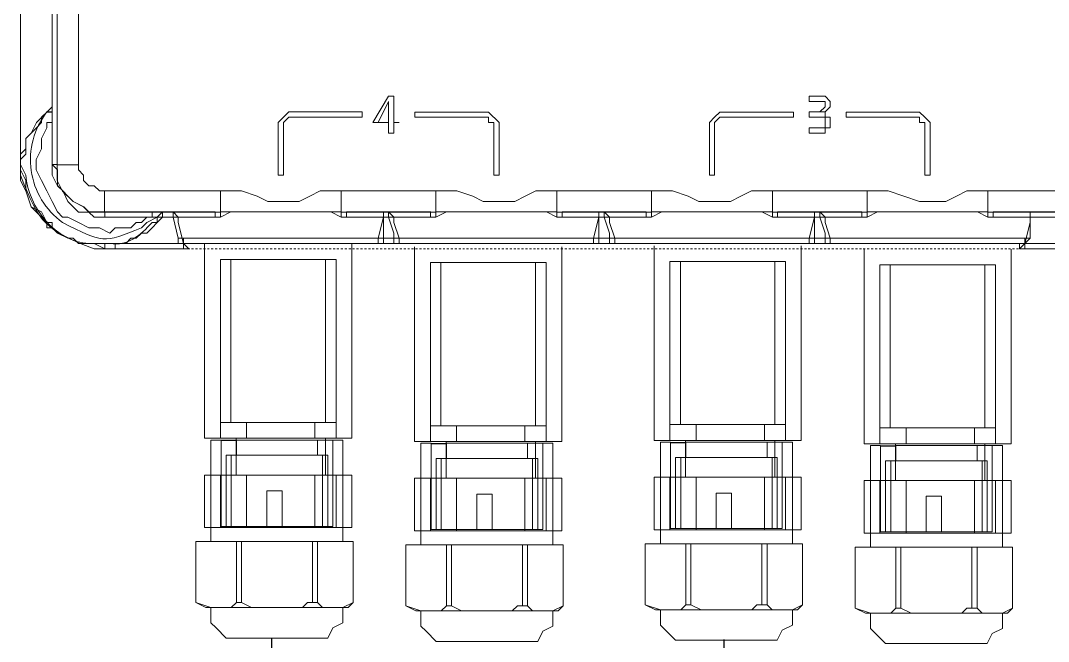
# Model space of a CAD drawing. Header units: millimetres. Extents: x 3165 to 8716, y -1118 to 2802.
# Drawn here: x 3830.5 to 3882.8, y 1589.2 to 1620.8 of the extents above; entities that cross this region are included whole.
import ezdxf

# ---------------------------------------------------------------- set-up
doc = ezdxf.new("R2010")
doc.units = ezdxf.units.MM
doc.linetypes.add('PDF_IMPORT', pattern=[1, 0.8, -0.2])
doc.layers.add('PDF_Geometry', color=7, linetype='Continuous', true_color=0x1f1916)

msp = doc.modelspace()

# ---------------------------------------------------------------- linework, layer by layer
for p, q in [((3840.707, 1599.442), (3841.492, 1599.442)), ((3851.399, 1599.275), (3852.183, 1599.275)), ((3863.593, 1599.329), (3864.377, 1599.329)), ((3874.285, 1599.163), (3875.069, 1599.163)), ((3843.294, 1577.176), (3843.294, 1589.339)), ((3866.336, 1533.994), (3866.336, 1589.305))]:
    msp.add_line(p, q)
at = {"layer": 'PDF_Geometry', "color": 0, "linetype": 'PDF_IMPORT', "lineweight": 15, "ltscale": 0.287125}
msp.add_lwpolyline([(3830.503, 1613.468), (3830.503, 1695.666)], dxfattribs=at)
at = {"layer": 'PDF_Geometry', "color": 0, "lineweight": 15}
for points in [[(3833.445, 1681.206), (3833.445, 1648.273), (3833.445, 1645.864), (3833.445, 1613.468), (3833.445, 1613.2), (3833.713, 1612.933), (3833.713, 1612.665), (3833.981, 1612.396), (3834.248, 1612.396), (3834.516, 1612.128), (3834.785, 1612.128), (3840.674, 1612.128)], [(3832.374, 1645.863), (3832.374, 1645.328), (3832.374, 1613.467), (3833.444, 1613.467)], [(3832.109, 1622.04), (3832.109, 1616.15), (3832.109, 1615.881), (3832.109, 1614.81), (3832.109, 1614.543), (3832.109, 1614.275), (3832.109, 1613.472)], [(3831.573, 1621.501), (3831.038, 1621.768), (3830.502, 1621.501), (3830.502, 1614.003)], [(3830.503, 1614.004), (3830.503, 1621.502), (3830.503, 1621.769), (3830.771, 1621.769)], [(3832.109, 1616.415), (3832.109, 1621.771)], [(3832.109, 1616.414), (3832.109, 1616.147), (3832.109, 1616.414)], [(3832.108, 1615.612), (3832.108, 1615.88)], [(3832.108, 1614.541), (3832.108, 1615.611), (3831.841, 1615.611), (3831.841, 1615.344), (3831.573, 1614.807), (3831.573, 1614.272), (3831.305, 1613.737), (3831.305, 1613.201), (3831.573, 1612.666), (3831.841, 1612.13), (3832.108, 1611.595), (3832.376, 1611.06), (3832.645, 1610.791), (3832.911, 1610.791), (3833.446, 1610.523), (3833.983, 1610.256), (3834.518, 1610.256), (3835.053, 1609.988), (3835.321, 1610.256), (3836.124, 1610.256), (3836.392, 1610.523), (3836.659, 1610.523), (3836.927, 1610.791)], [(3832.108, 1614.809), (3832.108, 1614.542)], [(3832.111, 1613.467), (3832.111, 1614.538), (3832.111, 1614.27)], [(3830.503, 1614.006), (3830.503, 1613.47), (3830.503, 1613.202), (3830.771, 1612.667), (3830.771, 1612.131), (3831.039, 1611.328), (3831.574, 1611.061), (3831.843, 1610.525), (3832.109, 1610.525), (3832.109, 1610.258), (3832.378, 1609.99), (3832.913, 1609.721), (3833.181, 1609.721), (3833.448, 1609.454), (3834.787, 1609.454), (3834.787, 1609.186)], [(3834.787, 1609.456), (3834.787, 1609.188), (3834.251, 1609.456), (3833.448, 1609.456), (3833.181, 1609.723), (3832.913, 1609.723), (3832.378, 1609.991), (3832.109, 1610.259), (3831.843, 1610.259), (3831.843, 1610.526), (3831.039, 1611.329), (3830.771, 1612.132), (3830.503, 1612.669), (3830.503, 1613.472)], [(3830.503, 1612.934), (3830.503, 1613.469), (3830.771, 1612.934)], [(3832.378, 1613.47), (3832.109, 1613.47), (3832.378, 1613.202), (3832.378, 1612.399), (3833.181, 1611.596), (3833.716, 1611.328), (3833.984, 1611.061), (3834.787, 1611.061)], [(3834.789, 1610.79), (3834.252, 1610.79), (3833.985, 1611.058), (3833.449, 1611.058), (3832.914, 1611.593), (3832.647, 1612.128), (3832.379, 1612.396), (3832.111, 1612.933), (3832.111, 1613.468)], [(3834.783, 1611.057), (3833.98, 1611.057), (3833.712, 1611.324), (3833.177, 1611.592), (3832.642, 1612.127), (3832.374, 1612.663), (3832.374, 1613.467)], [(3840.673, 1611.057), (3840.404, 1611.057), (3834.783, 1611.057), (3834.783, 1612.127)], [(3840.675, 1611.061), (3840.675, 1612.131), (3841.747, 1612.131), (3842.55, 1611.864), (3843.085, 1611.596), (3844.691, 1611.596), (3845.226, 1611.864), (3845.761, 1612.131), (3846.833, 1612.131), (3846.833, 1611.061)], [(3846.831, 1612.128), (3851.65, 1612.128)], [(3851.919, 1611.061), (3851.652, 1611.061), (3851.652, 1612.131), (3852.722, 1612.131), (3853.525, 1611.864), (3854.061, 1611.596), (3855.668, 1611.596), (3856.203, 1611.864), (3856.738, 1612.131), (3857.809, 1612.131), (3857.809, 1611.061), (3857.541, 1611.061)], [(3857.808, 1612.128), (3862.626, 1612.128)], [(3862.894, 1611.061), (3862.626, 1611.061), (3862.626, 1612.131), (3863.697, 1612.131), (3864.5, 1611.864), (3865.035, 1611.596), (3866.642, 1611.596), (3867.178, 1611.864), (3867.713, 1612.131), (3868.783, 1612.131), (3868.783, 1611.061), (3868.516, 1611.061)], [(3868.783, 1612.128), (3873.602, 1612.128)], [(3873.87, 1611.061), (3873.602, 1611.061), (3873.602, 1612.131), (3874.674, 1612.131), (3875.477, 1611.864), (3876.28, 1611.596), (3877.618, 1611.596), (3878.153, 1611.864), (3878.69, 1612.131), (3879.76, 1612.131), (3879.76, 1611.061), (3879.491, 1611.061)], [(3879.76, 1612.128), (3891.539, 1612.128)], [(3834.787, 1611.064), (3837.197, 1611.064), (3837.732, 1611.064)], [(3835.055, 1610.791), (3834.789, 1610.791), (3834.789, 1611.06)], [(3837.198, 1611.06), (3837.198, 1610.791), (3836.93, 1610.791), (3836.662, 1610.791)], [(3837.731, 1611.062), (3837.462, 1610.794)], [(3837.462, 1610.791), (3837.731, 1610.791), (3837.731, 1611.06), (3838.266, 1611.06), (3838.534, 1610.791)], [(3840.407, 1611.06), (3838.266, 1611.06)], [(3840.407, 1611.06), (3838.266, 1611.06)], [(3840.407, 1611.06), (3838.266, 1611.06)], [(3840.407, 1611.06), (3838.266, 1611.06)], [(3840.407, 1611.06), (3838.266, 1611.06)], [(3840.407, 1611.06), (3838.266, 1611.06)], [(3840.407, 1611.06), (3838.266, 1611.06)], [(3840.407, 1611.06), (3838.266, 1611.06)], [(3840.407, 1611.06), (3838.266, 1611.06)], [(3840.407, 1611.06), (3838.266, 1611.06)], [(3840.408, 1611.064), (3838.267, 1611.064)], [(3840.408, 1611.064), (3838.267, 1611.064)], [(3840.408, 1611.064), (3838.267, 1611.064)], [(3838.535, 1610.791), (3838.267, 1610.791), (3838.267, 1611.06)], [(3840.407, 1610.793), (3840.407, 1611.061)], [(3841.21, 1611.061), (3840.675, 1610.793), (3840.675, 1611.061), (3840.943, 1611.061)], [(3846.564, 1611.061), (3846.833, 1611.061), (3846.833, 1610.793), (3846.298, 1611.061)], [(3846.831, 1611.057), (3847.099, 1611.057), (3851.382, 1611.057), (3851.65, 1611.057)], [(3847.099, 1611.061), (3847.099, 1610.793)], [(3848.974, 1611.06), (3847.101, 1611.06)], [(3848.974, 1611.06), (3847.101, 1611.06)], [(3848.974, 1611.06), (3847.101, 1611.06)], [(3848.974, 1611.06), (3847.101, 1611.06)], [(3848.974, 1611.06), (3847.101, 1611.06)], [(3848.974, 1611.06), (3847.101, 1611.06)], [(3848.974, 1611.06), (3847.101, 1611.06)], [(3848.974, 1611.06), (3847.101, 1611.06)], [(3848.974, 1611.06), (3847.101, 1611.06)], [(3848.974, 1611.06), (3847.101, 1611.06)], [(3848.974, 1611.06), (3847.101, 1611.06)], [(3848.974, 1611.06), (3847.101, 1611.06)], [(3848.974, 1611.06), (3847.101, 1611.06)], [(3848.974, 1611.06), (3847.101, 1611.06)], [(3848.974, 1611.06), (3847.101, 1611.06)], [(3848.974, 1611.06), (3847.101, 1611.06)], [(3848.974, 1611.06), (3847.101, 1611.06)], [(3848.974, 1611.06), (3848.974, 1610.791), (3848.707, 1610.791)], [(3848.974, 1611.06), (3849.242, 1611.06)], [(3849.51, 1610.791), (3849.242, 1610.791), (3848.974, 1610.791), (3848.974, 1609.72), (3849.51, 1609.72), (3849.51, 1609.988), (3849.242, 1610.791), (3849.51, 1610.791), (3849.242, 1611.06)], [(3848.975, 1611.06), (3848.975, 1610.791), (3849.243, 1610.791), (3849.243, 1611.06)], [(3851.384, 1611.06), (3849.242, 1611.06)], [(3851.384, 1611.06), (3849.242, 1611.06)], [(3851.384, 1611.06), (3849.242, 1611.06)], [(3851.384, 1611.06), (3849.242, 1611.06)], [(3851.384, 1611.06), (3849.242, 1611.06)], [(3851.384, 1611.06), (3849.242, 1611.06)], [(3851.384, 1611.06), (3849.242, 1611.06)], [(3851.384, 1611.06), (3849.242, 1611.06)], [(3851.384, 1611.06), (3849.242, 1611.06)], [(3851.384, 1611.06), (3849.242, 1611.06)], [(3851.384, 1611.06), (3849.242, 1611.06)], [(3851.385, 1611.058), (3849.243, 1611.058)], [(3851.385, 1611.058), (3849.243, 1611.058)], [(3851.382, 1610.793), (3851.382, 1611.061)], [(3852.187, 1611.061), (3851.652, 1610.793), (3851.652, 1611.061)], [(3857.809, 1611.061), (3857.809, 1610.793), (3857.273, 1611.061)], [(3857.805, 1611.057), (3858.072, 1611.057), (3862.356, 1611.057), (3862.623, 1611.057)], [(3858.075, 1611.061), (3858.075, 1610.793)], [(3859.951, 1611.06), (3858.076, 1611.06)], [(3859.951, 1611.06), (3858.076, 1611.06)], [(3859.951, 1611.06), (3858.076, 1611.06)], [(3859.951, 1611.06), (3858.076, 1611.06)], [(3859.951, 1611.06), (3858.076, 1611.06)], [(3859.951, 1611.06), (3858.076, 1611.06)], [(3859.951, 1611.06), (3858.076, 1611.06)], [(3859.951, 1611.06), (3858.076, 1611.06)], [(3859.951, 1611.06), (3858.076, 1611.06)], [(3859.951, 1611.06), (3858.076, 1611.06)], [(3859.951, 1611.06), (3858.076, 1611.06)], [(3859.951, 1611.06), (3858.076, 1611.06)], [(3859.951, 1611.06), (3858.076, 1611.06)], [(3859.951, 1611.06), (3858.076, 1611.06)], [(3859.951, 1611.06), (3858.076, 1611.06)], [(3859.951, 1611.06), (3858.076, 1611.06)], [(3859.951, 1611.06), (3858.076, 1611.06)], [(3859.951, 1611.06), (3858.076, 1611.06)], [(3859.951, 1611.06), (3858.076, 1611.06)], [(3859.951, 1611.06), (3858.076, 1611.06)], [(3859.951, 1611.06), (3858.076, 1611.06)], [(3859.951, 1611.06), (3860.219, 1611.06)], [(3859.951, 1611.06), (3859.951, 1610.791), (3860.219, 1610.791), (3860.486, 1610.791), (3860.219, 1611.06)], [(3859.952, 1611.06), (3859.952, 1610.791)], [(3862.36, 1611.06), (3860.219, 1611.06)], [(3862.36, 1611.06), (3860.219, 1611.06)], [(3862.36, 1611.06), (3860.219, 1611.06)], [(3862.36, 1611.06), (3860.219, 1611.06)], [(3862.36, 1611.06), (3860.219, 1611.06)], [(3862.36, 1611.06), (3860.219, 1611.06)], [(3862.36, 1611.06), (3860.219, 1611.06)], [(3862.36, 1611.06), (3860.219, 1611.06)], [(3862.36, 1611.06), (3860.219, 1611.06)], [(3862.36, 1611.06), (3860.219, 1611.06)], [(3862.36, 1611.06), (3860.219, 1611.06)], [(3862.36, 1611.06), (3860.219, 1611.06)], [(3862.36, 1611.06), (3860.219, 1611.06)], [(3862.36, 1611.06), (3860.219, 1611.06)], [(3862.36, 1611.06), (3860.219, 1611.06)], [(3862.36, 1611.06), (3860.219, 1611.06)], [(3862.36, 1611.06), (3860.219, 1611.06)], [(3860.487, 1610.791), (3860.22, 1610.791), (3860.22, 1611.06)], [(3862.359, 1610.793), (3862.359, 1611.061)], [(3863.162, 1611.061), (3862.626, 1610.793), (3862.626, 1611.061)], [(3868.783, 1611.061), (3868.783, 1610.793), (3868.248, 1611.061)], [(3868.78, 1611.057), (3869.049, 1611.057), (3873.333, 1611.057), (3873.6, 1611.057)], [(3869.051, 1611.061), (3869.051, 1610.793)], [(3870.926, 1611.06), (3869.051, 1611.06)], [(3870.926, 1611.06), (3869.051, 1611.06)], [(3870.926, 1611.06), (3869.051, 1611.06)], [(3870.926, 1611.06), (3869.051, 1611.06)], [(3870.926, 1611.06), (3869.051, 1611.06)], [(3870.926, 1611.06), (3869.051, 1611.06)], [(3870.926, 1611.06), (3869.051, 1611.06)], [(3870.926, 1611.06), (3869.051, 1611.06)], [(3870.926, 1611.06), (3869.051, 1611.06)], [(3870.926, 1611.06), (3869.051, 1611.06)], [(3870.926, 1611.06), (3869.051, 1611.06)], [(3870.926, 1611.06), (3869.051, 1611.06)], [(3870.926, 1611.06), (3869.051, 1611.06)], [(3870.926, 1611.06), (3869.051, 1611.06)], [(3870.926, 1611.06), (3869.051, 1611.06)], [(3870.926, 1611.06), (3869.051, 1611.06)], [(3870.926, 1611.06), (3869.051, 1611.06)], [(3870.926, 1611.06), (3869.051, 1611.06)], [(3870.926, 1611.06), (3869.051, 1611.06)], [(3870.926, 1611.06), (3869.051, 1611.06)], [(3870.926, 1611.06), (3869.051, 1611.06)], [(3870.926, 1611.06), (3871.193, 1611.06)], [(3870.927, 1609.72), (3870.927, 1610.791), (3870.927, 1611.06), (3870.927, 1610.791), (3871.194, 1610.791), (3871.194, 1611.06)], [(3873.335, 1611.06), (3871.193, 1611.06)], [(3873.335, 1611.06), (3871.193, 1611.06)], [(3873.335, 1611.06), (3871.193, 1611.06)], [(3873.335, 1611.06), (3871.193, 1611.06)], [(3873.335, 1611.06), (3871.193, 1611.06)], [(3873.335, 1611.06), (3871.193, 1611.06)], [(3873.335, 1611.06), (3871.193, 1611.06)], [(3873.335, 1611.06), (3871.193, 1611.06)], [(3873.335, 1611.06), (3871.193, 1611.06)], [(3873.335, 1611.06), (3871.193, 1611.06)], [(3873.335, 1611.06), (3871.193, 1611.06)], [(3873.335, 1611.06), (3871.193, 1611.06)], [(3873.335, 1611.06), (3871.193, 1611.06)], [(3873.335, 1611.06), (3871.193, 1611.06)], [(3873.335, 1611.06), (3871.193, 1611.06)], [(3873.335, 1611.06), (3871.193, 1611.06)], [(3873.335, 1611.06), (3871.193, 1611.06)], [(3871.463, 1610.791), (3871.195, 1611.06)], [(3873.335, 1610.793), (3873.335, 1611.061)], [(3874.137, 1611.061), (3873.602, 1610.793), (3873.602, 1611.061)], [(3879.76, 1611.061), (3879.76, 1610.793), (3879.225, 1611.061)], [(3879.756, 1611.058), (3880.024, 1611.058), (3891.267, 1611.058), (3891.535, 1611.058)], [(3880.028, 1611.061), (3880.028, 1610.793)], [(3881.901, 1611.06), (3880.028, 1611.06)], [(3881.901, 1611.06), (3880.028, 1611.06)], [(3881.901, 1611.06), (3880.028, 1611.06)], [(3881.901, 1611.06), (3880.028, 1611.06)], [(3881.901, 1611.06), (3880.028, 1611.06)], [(3881.901, 1611.06), (3880.028, 1611.06)], [(3881.901, 1611.06), (3880.028, 1611.06)], [(3881.901, 1611.06), (3880.028, 1611.06)], [(3881.901, 1611.06), (3880.028, 1611.06)], [(3881.901, 1611.06), (3880.028, 1611.06)], [(3881.901, 1611.06), (3880.028, 1611.06)], [(3881.901, 1611.06), (3880.028, 1611.06)], [(3881.901, 1611.06), (3880.028, 1611.06)], [(3881.901, 1611.06), (3880.028, 1611.06)], [(3881.901, 1611.06), (3880.028, 1611.06)], [(3881.901, 1611.06), (3880.028, 1611.06)], [(3881.901, 1611.06), (3880.028, 1611.06)], [(3881.901, 1611.06), (3881.901, 1610.791)], [(3881.901, 1611.06), (3884.044, 1611.06), (3884.311, 1611.06), (3884.579, 1611.06)], [(3884.045, 1610.791), (3883.777, 1610.791), (3881.902, 1610.791), (3881.902, 1611.06)], [(3837.197, 1610.523), (3837.464, 1610.523), (3837.464, 1610.791), (3837.732, 1610.791), (3836.929, 1609.988), (3836.66, 1609.988), (3836.394, 1609.72), (3836.125, 1609.72), (3835.857, 1609.453), (3835.322, 1609.453), (3834.787, 1609.453)], [(3838.535, 1610.523), (3838.535, 1610.791), (3838.267, 1610.791), (3838.535, 1609.72), (3838.535, 1609.453), (3838.802, 1609.453), (3838.535, 1609.453), (3838.535, 1609.72), (3838.535, 1609.453), (3838.802, 1609.453), (3838.535, 1609.453), (3838.535, 1609.72), (3838.535, 1609.453), (3838.802, 1609.453), (3838.535, 1609.453), (3838.535, 1609.72), (3838.535, 1609.453), (3838.802, 1609.453), (3838.535, 1609.453), (3838.535, 1609.72), (3838.535, 1609.453), (3838.802, 1609.453), (3838.535, 1609.453), (3838.535, 1609.72), (3838.535, 1609.453), (3838.802, 1609.453), (3838.535, 1609.453), (3838.535, 1609.72), (3838.535, 1609.453), (3838.802, 1609.453), (3838.535, 1609.453), (3838.535, 1609.72), (3838.535, 1609.453), (3838.802, 1609.453), (3838.535, 1609.453), (3838.535, 1609.72), (3838.535, 1609.453), (3838.802, 1609.453), (3838.535, 1609.453), (3838.535, 1609.72), (3838.535, 1609.453), (3838.802, 1609.453), (3838.535, 1609.453), (3838.535, 1609.72), (3838.535, 1609.453), (3838.802, 1609.453), (3835.322, 1609.453)], [(3836.927, 1610.794), (3837.462, 1610.794), (3836.927, 1610.526), (3836.659, 1610.259)], [(3838.266, 1610.791), (3837.731, 1610.791)], [(3840.675, 1610.793), (3840.407, 1610.793), (3838.534, 1610.793), (3838.534, 1610.525), (3838.801, 1609.454), (3838.801, 1609.721), (3839.069, 1609.721)], [(3848.439, 1609.721), (3848.707, 1609.721), (3848.974, 1610.793), (3848.707, 1610.793), (3847.101, 1610.793), (3846.833, 1610.793)], [(3851.652, 1610.793), (3851.384, 1610.793), (3849.51, 1610.793), (3849.51, 1610.525), (3849.777, 1609.721), (3850.045, 1609.721)], [(3859.416, 1609.721), (3859.682, 1609.721), (3859.951, 1610.793), (3858.076, 1610.793), (3857.809, 1610.793)], [(3862.627, 1610.793), (3862.36, 1610.793), (3860.486, 1610.793), (3860.486, 1610.525), (3860.754, 1609.721), (3861.289, 1609.721)], [(3870.391, 1609.721), (3870.659, 1609.721), (3870.927, 1610.793), (3869.053, 1610.793), (3868.784, 1610.793)], [(3871.194, 1610.79), (3870.927, 1610.79)], [(3871.194, 1610.791), (3871.462, 1610.791), (3871.194, 1610.791), (3871.462, 1609.988), (3871.462, 1609.72)], [(3873.604, 1610.793), (3873.337, 1610.793), (3871.462, 1610.793), (3871.462, 1610.525), (3871.73, 1609.721), (3871.997, 1609.721)], [(3881.367, 1609.721), (3881.636, 1609.721), (3881.636, 1609.454), (3881.902, 1610.525), (3881.902, 1610.793), (3880.029, 1610.793), (3879.761, 1610.793)], [(3881.636, 1609.453), (3881.636, 1609.72), (3881.902, 1609.72), (3881.636, 1609.453), (3881.902, 1609.72), (3881.636, 1609.453), (3881.902, 1609.72), (3881.636, 1609.453), (3881.902, 1609.72), (3881.636, 1609.453), (3881.902, 1609.72), (3881.636, 1609.453), (3881.902, 1609.72), (3881.636, 1609.453), (3881.902, 1609.72), (3881.636, 1609.453), (3881.902, 1609.72), (3881.636, 1609.453), (3881.902, 1609.72), (3881.636, 1609.453), (3881.902, 1609.72), (3881.636, 1609.453), (3881.902, 1609.72), (3881.902, 1610.791), (3881.902, 1610.523)], [(3833.984, 1609.453), (3834.787, 1609.453), (3835.054, 1609.453)], [(3838.798, 1609.453), (3839.066, 1609.185), (3835.318, 1609.185), (3834.783, 1609.185)], [(3835.322, 1609.186), (3835.322, 1609.454)], [(3838.802, 1609.453), (3838.802, 1609.72), (3838.535, 1609.72)], [(3848.435, 1609.452), (3838.797, 1609.452)], [(3848.435, 1609.452), (3838.797, 1609.452)], [(3848.435, 1609.452), (3838.797, 1609.452)], [(3848.435, 1609.452), (3838.797, 1609.452)], [(3848.435, 1609.452), (3838.797, 1609.452)], [(3848.435, 1609.452), (3838.797, 1609.452)], [(3848.435, 1609.452), (3838.797, 1609.452)], [(3848.435, 1609.452), (3838.797, 1609.452)], [(3848.435, 1609.452), (3838.797, 1609.452)], [(3848.435, 1609.452), (3838.797, 1609.452)], [(3848.435, 1609.452), (3838.797, 1609.452)], [(3848.435, 1609.452), (3838.797, 1609.452)], [(3848.435, 1609.452), (3838.797, 1609.452)], [(3848.435, 1609.452), (3838.797, 1609.452)], [(3848.435, 1609.452), (3838.797, 1609.452)], [(3848.435, 1609.452), (3838.797, 1609.452)], [(3848.974, 1609.453), (3848.974, 1609.72), (3848.707, 1609.72), (3848.707, 1609.453), (3848.707, 1609.72), (3848.707, 1609.453), (3848.439, 1609.453), (3838.801, 1609.453), (3838.801, 1609.185), (3839.069, 1609.185)], [(3839.07, 1609.186), (3838.802, 1609.186), (3838.802, 1609.454)], [(3839.337, 1609.453), (3839.872, 1609.453)], [(3839.337, 1609.453), (3839.872, 1609.453)], [(3839.337, 1609.453), (3839.872, 1609.453)], [(3839.337, 1609.453), (3839.872, 1609.453)], [(3839.337, 1609.453), (3839.872, 1609.453)], [(3839.337, 1609.453), (3839.872, 1609.453)], [(3839.337, 1609.453), (3839.872, 1609.453)], [(3839.337, 1609.453), (3839.872, 1609.453)], [(3839.337, 1609.453), (3839.872, 1609.453)], [(3839.337, 1609.453), (3839.872, 1609.453)], [(3839.337, 1609.453), (3839.872, 1609.453)], [(3839.337, 1609.453), (3839.872, 1609.453)], [(3839.337, 1609.453), (3839.872, 1609.453)], [(3839.337, 1609.453), (3839.872, 1609.453)], [(3839.337, 1609.453), (3839.872, 1609.453)], [(3839.337, 1609.453), (3839.872, 1609.453)], [(3839.337, 1609.453), (3839.872, 1609.453)], [(3847.904, 1609.453), (3839.337, 1609.453)], [(3847.904, 1609.453), (3839.337, 1609.453)], [(3847.904, 1609.453), (3839.337, 1609.453)], [(3847.904, 1609.453), (3839.337, 1609.453)], [(3847.904, 1609.453), (3839.337, 1609.453)], [(3847.904, 1609.453), (3839.337, 1609.453)], [(3847.904, 1609.453), (3839.337, 1609.453)], [(3847.904, 1609.453), (3839.337, 1609.453)], [(3847.904, 1609.453), (3839.337, 1609.453)], [(3847.904, 1609.453), (3839.337, 1609.453)], [(3847.904, 1609.453), (3839.337, 1609.453)], [(3847.904, 1609.453), (3839.337, 1609.453)], [(3847.904, 1609.453), (3839.337, 1609.453)], [(3847.904, 1609.453), (3839.337, 1609.453)], [(3847.904, 1609.453), (3839.337, 1609.453)], [(3847.904, 1609.453), (3839.337, 1609.453)], [(3847.904, 1609.453), (3839.337, 1609.453)], [(3847.904, 1609.453), (3839.337, 1609.453)], [(3847.904, 1609.453), (3839.337, 1609.453)], [(3847.904, 1609.453), (3839.337, 1609.453)], [(3847.904, 1609.453), (3839.337, 1609.453)], [(3839.873, 1609.453), (3839.873, 1599.547)], [(3847.368, 1609.453), (3847.904, 1609.453)], [(3847.368, 1609.453), (3847.904, 1609.453)], [(3847.368, 1609.453), (3847.904, 1609.453)], [(3847.368, 1609.453), (3847.904, 1609.453)], [(3847.368, 1609.453), (3847.904, 1609.453)], [(3847.368, 1609.453), (3847.904, 1609.453)], [(3847.368, 1609.453), (3847.904, 1609.453)], [(3847.368, 1609.453), (3847.904, 1609.453)], [(3847.368, 1609.453), (3847.904, 1609.453)], [(3847.368, 1609.453), (3847.904, 1609.453)], [(3847.368, 1609.453), (3847.904, 1609.453)], [(3847.368, 1609.453), (3847.904, 1609.453)], [(3847.368, 1609.453), (3847.904, 1609.453)], [(3847.368, 1609.453), (3847.904, 1609.453)], [(3847.368, 1609.453), (3847.904, 1609.453)], [(3847.368, 1609.453), (3847.904, 1609.453)], [(3847.368, 1609.453), (3847.904, 1609.453)], [(3847.368, 1609.453), (3847.904, 1609.453)], [(3847.368, 1609.453), (3847.904, 1609.453)], [(3847.368, 1609.453), (3847.904, 1609.453)], [(3847.368, 1609.453), (3847.904, 1609.453)], [(3847.369, 1599.547), (3847.369, 1609.453)], [(3850.043, 1609.453), (3849.508, 1609.453), (3848.971, 1609.453), (3848.436, 1609.453)], [(3849.51, 1609.453), (3849.51, 1609.72), (3849.777, 1609.72), (3849.777, 1609.453), (3849.777, 1609.72)], [(3849.777, 1609.72), (3849.777, 1609.453), (3850.045, 1609.453)], [(3859.416, 1609.453), (3850.045, 1609.453)], [(3859.416, 1609.453), (3850.045, 1609.453)], [(3859.416, 1609.453), (3850.045, 1609.453)], [(3859.416, 1609.453), (3850.045, 1609.453)], [(3859.416, 1609.453), (3850.045, 1609.453)], [(3859.416, 1609.453), (3850.045, 1609.453)], [(3859.416, 1609.453), (3850.045, 1609.453)], [(3859.416, 1609.453), (3850.045, 1609.453)], [(3859.416, 1609.453), (3850.045, 1609.453)], [(3859.416, 1609.453), (3850.045, 1609.453)], [(3859.416, 1609.453), (3850.045, 1609.453)], [(3859.416, 1609.453), (3850.045, 1609.453)], [(3859.416, 1609.453), (3850.045, 1609.453)], [(3859.416, 1609.453), (3850.045, 1609.453)], [(3859.416, 1609.453), (3850.045, 1609.453)], [(3859.416, 1609.453), (3850.045, 1609.453)], [(3859.416, 1609.453), (3850.045, 1609.453)], [(3850.312, 1609.453), (3850.847, 1609.453)], [(3850.312, 1609.453), (3850.847, 1609.453)], [(3850.312, 1609.453), (3850.847, 1609.453)], [(3850.312, 1609.453), (3850.847, 1609.453)], [(3850.312, 1609.453), (3850.847, 1609.453)], [(3850.312, 1609.453), (3850.847, 1609.453)], [(3850.312, 1609.453), (3850.847, 1609.453)], [(3850.312, 1609.453), (3850.847, 1609.453)], [(3850.312, 1609.453), (3850.847, 1609.453)], [(3850.312, 1609.453), (3850.847, 1609.453)], [(3850.312, 1609.453), (3850.847, 1609.453)], [(3850.312, 1609.453), (3850.847, 1609.453)], [(3850.312, 1609.453), (3850.847, 1609.453)], [(3850.312, 1609.453), (3850.847, 1609.453)], [(3850.312, 1609.453), (3850.847, 1609.453)], [(3850.312, 1609.453), (3850.847, 1609.453)], [(3850.312, 1609.453), (3850.847, 1609.453)], [(3858.878, 1609.453), (3850.312, 1609.453)], [(3858.878, 1609.453), (3850.312, 1609.453)], [(3858.878, 1609.453), (3850.312, 1609.453)], [(3858.878, 1609.453), (3850.312, 1609.453)], [(3858.878, 1609.453), (3850.312, 1609.453)], [(3858.878, 1609.453), (3850.312, 1609.453)], [(3858.878, 1609.453), (3850.312, 1609.453)], [(3858.878, 1609.453), (3850.312, 1609.453)], [(3858.878, 1609.453), (3850.312, 1609.453)], [(3858.878, 1609.453), (3850.312, 1609.453)], [(3858.878, 1609.453), (3850.312, 1609.453)], [(3858.878, 1609.453), (3850.312, 1609.453)], [(3858.878, 1609.453), (3850.312, 1609.453)], [(3858.878, 1609.453), (3850.312, 1609.453)], [(3858.878, 1609.453), (3850.312, 1609.453)], [(3858.878, 1609.453), (3850.312, 1609.453)], [(3858.878, 1609.453), (3850.312, 1609.453)], [(3858.878, 1609.453), (3850.312, 1609.453)], [(3858.878, 1609.453), (3850.312, 1609.453)], [(3858.878, 1609.453), (3850.312, 1609.453)], [(3858.878, 1609.453), (3850.312, 1609.453)], [(3858.343, 1609.453), (3858.878, 1609.453)], [(3858.343, 1609.453), (3858.878, 1609.453)], [(3858.343, 1609.453), (3858.878, 1609.453)], [(3858.343, 1609.453), (3858.878, 1609.453)], [(3858.343, 1609.453), (3858.878, 1609.453)], [(3858.343, 1609.453), (3858.878, 1609.453)], [(3858.343, 1609.453), (3858.878, 1609.453)], [(3858.343, 1609.453), (3858.878, 1609.453)], [(3858.343, 1609.453), (3858.878, 1609.453)], [(3858.343, 1609.453), (3858.878, 1609.453)], [(3858.343, 1609.453), (3858.878, 1609.453)], [(3858.343, 1609.453), (3858.878, 1609.453)], [(3858.343, 1609.453), (3858.878, 1609.453)], [(3861.019, 1609.453), (3860.483, 1609.453), (3859.948, 1609.453), (3859.413, 1609.453)], [(3859.416, 1609.453), (3859.682, 1609.453), (3859.682, 1609.72)], [(3859.682, 1609.72), (3859.682, 1609.453), (3859.682, 1609.72), (3859.951, 1609.72)], [(3859.951, 1609.453), (3859.951, 1609.72)], [(3860.486, 1609.453), (3860.486, 1609.72), (3860.754, 1609.72), (3860.754, 1609.453), (3860.754, 1609.72)], [(3860.754, 1609.72), (3860.754, 1609.453), (3861.022, 1609.453)], [(3870.391, 1609.453), (3861.022, 1609.453)], [(3870.391, 1609.453), (3861.022, 1609.453)], [(3870.391, 1609.453), (3861.022, 1609.453)], [(3870.391, 1609.453), (3861.022, 1609.453)], [(3870.391, 1609.453), (3861.022, 1609.453)], [(3870.391, 1609.453), (3861.022, 1609.453)], [(3870.391, 1609.453), (3861.022, 1609.453)], [(3870.391, 1609.453), (3861.022, 1609.453)], [(3870.391, 1609.453), (3861.022, 1609.453)], [(3870.391, 1609.453), (3861.022, 1609.453)], [(3870.391, 1609.453), (3861.022, 1609.453)], [(3870.391, 1609.453), (3861.022, 1609.453)], [(3870.391, 1609.453), (3861.022, 1609.453)], [(3870.391, 1609.453), (3861.022, 1609.453)], [(3870.391, 1609.453), (3861.022, 1609.453)], [(3870.391, 1609.453), (3861.022, 1609.453)], [(3870.391, 1609.453), (3861.022, 1609.453)], [(3861.287, 1609.453), (3861.824, 1609.453)], [(3861.287, 1609.453), (3861.824, 1609.453)], [(3861.287, 1609.453), (3861.824, 1609.453)], [(3861.287, 1609.453), (3861.824, 1609.453)], [(3861.287, 1609.453), (3861.824, 1609.453)], [(3861.287, 1609.453), (3861.824, 1609.453)], [(3861.287, 1609.453), (3861.824, 1609.453)], [(3861.287, 1609.453), (3861.824, 1609.453)], [(3861.287, 1609.453), (3861.824, 1609.453)], [(3861.287, 1609.453), (3861.824, 1609.453)], [(3861.287, 1609.453), (3861.824, 1609.453)], [(3861.287, 1609.453), (3861.824, 1609.453)], [(3861.287, 1609.453), (3861.824, 1609.453)], [(3861.287, 1609.453), (3861.824, 1609.453)], [(3861.287, 1609.453), (3861.824, 1609.453)], [(3861.287, 1609.453), (3861.824, 1609.453)], [(3861.287, 1609.453), (3861.824, 1609.453)], [(3869.854, 1609.453), (3861.287, 1609.453)], [(3869.854, 1609.453), (3861.287, 1609.453)], [(3869.854, 1609.453), (3861.287, 1609.453)], [(3869.854, 1609.453), (3861.287, 1609.453)], [(3869.854, 1609.453), (3861.287, 1609.453)], [(3869.854, 1609.453), (3861.287, 1609.453)], [(3869.854, 1609.453), (3861.287, 1609.453)], [(3869.854, 1609.453), (3861.287, 1609.453)], [(3869.854, 1609.453), (3861.287, 1609.453)], [(3869.854, 1609.453), (3861.287, 1609.453)], [(3869.854, 1609.453), (3861.287, 1609.453)], [(3869.854, 1609.453), (3861.287, 1609.453)], [(3869.854, 1609.453), (3861.287, 1609.453)], [(3869.854, 1609.453), (3861.287, 1609.453)], [(3869.854, 1609.453), (3861.287, 1609.453)], [(3869.854, 1609.453), (3861.287, 1609.453)], [(3869.854, 1609.453), (3861.287, 1609.453)], [(3869.854, 1609.453), (3861.287, 1609.453)], [(3869.854, 1609.453), (3861.287, 1609.453)], [(3869.854, 1609.453), (3861.287, 1609.453)], [(3869.854, 1609.453), (3861.287, 1609.453)], [(3869.319, 1609.453), (3869.854, 1609.453)], [(3869.319, 1609.453), (3869.854, 1609.453)], [(3869.319, 1609.453), (3869.854, 1609.453)], [(3869.319, 1609.453), (3869.854, 1609.453)], [(3869.319, 1609.453), (3869.854, 1609.453)], [(3869.319, 1609.453), (3869.854, 1609.453)], [(3869.319, 1609.453), (3869.854, 1609.453)], [(3869.319, 1609.453), (3869.854, 1609.453)], [(3869.319, 1609.453), (3869.854, 1609.453)], [(3869.319, 1609.453), (3869.854, 1609.453)], [(3869.319, 1609.453), (3869.854, 1609.453)], [(3869.319, 1609.453), (3869.854, 1609.453)], [(3869.319, 1609.453), (3869.854, 1609.453)], [(3869.319, 1609.453), (3869.854, 1609.453)], [(3869.319, 1609.453), (3869.854, 1609.453)], [(3869.319, 1609.453), (3869.854, 1609.453)], [(3869.319, 1609.453), (3869.854, 1609.453)], [(3869.319, 1609.453), (3869.854, 1609.453)], [(3869.319, 1609.453), (3869.854, 1609.453)], [(3869.319, 1609.453), (3869.854, 1609.453)], [(3869.319, 1609.453), (3869.854, 1609.453)], [(3871.995, 1609.453), (3871.46, 1609.453), (3870.924, 1609.453), (3870.388, 1609.453)], [(3870.391, 1609.453), (3870.659, 1609.453), (3870.659, 1609.72)], [(3870.659, 1609.719), (3870.659, 1609.452), (3870.659, 1609.719), (3870.927, 1609.719), (3870.927, 1609.452)], [(3870.926, 1609.72), (3871.461, 1609.72)], [(3871.462, 1609.452), (3871.462, 1609.719), (3871.73, 1609.719), (3871.73, 1609.452), (3871.73, 1609.719)], [(3871.725, 1609.719), (3871.725, 1609.452), (3871.992, 1609.452)], [(3881.362, 1609.452), (3871.992, 1609.452)], [(3881.362, 1609.452), (3871.992, 1609.452)], [(3881.362, 1609.452), (3871.992, 1609.452)], [(3881.362, 1609.452), (3871.992, 1609.452)], [(3881.362, 1609.452), (3871.992, 1609.452)], [(3881.362, 1609.452), (3871.992, 1609.452)], [(3881.362, 1609.452), (3871.992, 1609.452)], [(3881.362, 1609.452), (3871.992, 1609.452)], [(3881.362, 1609.452), (3871.992, 1609.452)], [(3881.362, 1609.452), (3871.992, 1609.452)], [(3881.362, 1609.452), (3871.992, 1609.452)], [(3881.362, 1609.452), (3871.992, 1609.452)], [(3881.362, 1609.452), (3871.992, 1609.452)], [(3881.362, 1609.452), (3871.992, 1609.452)], [(3881.362, 1609.452), (3871.992, 1609.452)], [(3881.362, 1609.452), (3871.992, 1609.452)], [(3881.362, 1609.452), (3871.992, 1609.452)], [(3880.831, 1609.453), (3872.264, 1609.453)], [(3880.831, 1609.453), (3872.264, 1609.453)], [(3880.831, 1609.453), (3872.264, 1609.453)], [(3880.831, 1609.453), (3872.264, 1609.453)], [(3880.831, 1609.453), (3872.264, 1609.453)], [(3880.831, 1609.453), (3872.264, 1609.453)], [(3880.831, 1609.453), (3872.264, 1609.453)], [(3880.831, 1609.453), (3872.264, 1609.453)], [(3880.831, 1609.453), (3872.264, 1609.453)], [(3880.831, 1609.453), (3872.264, 1609.453)], [(3880.831, 1609.453), (3872.264, 1609.453)], [(3880.831, 1609.453), (3872.264, 1609.453)], [(3880.831, 1609.453), (3872.264, 1609.453)], [(3880.831, 1609.453), (3872.264, 1609.453)], [(3880.831, 1609.453), (3872.264, 1609.453)], [(3880.831, 1609.453), (3872.264, 1609.453)], [(3880.831, 1609.453), (3872.264, 1609.453)], [(3880.831, 1609.453), (3872.264, 1609.453)], [(3880.831, 1609.453), (3872.264, 1609.453)], [(3880.831, 1609.453), (3872.264, 1609.453)], [(3880.831, 1609.453), (3872.264, 1609.453)], [(3872.264, 1609.453), (3872.532, 1609.453)], [(3872.264, 1609.453), (3872.532, 1609.453)], [(3872.264, 1609.453), (3872.532, 1609.453)], [(3872.264, 1609.453), (3872.532, 1609.453)], [(3872.264, 1609.453), (3872.532, 1609.453)], [(3872.264, 1609.453), (3872.532, 1609.453)], [(3872.264, 1609.453), (3872.532, 1609.453)], [(3872.264, 1609.453), (3872.532, 1609.453)], [(3872.264, 1609.453), (3872.532, 1609.453)], [(3872.264, 1609.453), (3872.532, 1609.453)], [(3872.264, 1609.453), (3872.532, 1609.453)], [(3872.264, 1609.453), (3872.532, 1609.453)], [(3872.264, 1609.453), (3872.532, 1609.453)], [(3872.264, 1609.453), (3872.532, 1609.453)], [(3872.264, 1609.453), (3872.532, 1609.453)], [(3872.264, 1609.453), (3872.532, 1609.453)], [(3872.264, 1609.453), (3872.532, 1609.453)], [(3872.264, 1609.453), (3872.532, 1609.453)], [(3872.264, 1609.453), (3872.532, 1609.453)], [(3872.264, 1609.453), (3872.532, 1609.453)], [(3872.264, 1609.453), (3872.532, 1609.453)], [(3872.532, 1609.453), (3872.799, 1609.453)], [(3872.532, 1609.453), (3872.799, 1609.453)], [(3872.532, 1609.453), (3872.799, 1609.453)], [(3872.532, 1609.453), (3872.799, 1609.453)], [(3872.532, 1609.453), (3872.799, 1609.453)], [(3872.532, 1609.453), (3872.799, 1609.453)], [(3872.532, 1609.453), (3872.799, 1609.453)], [(3872.532, 1609.453), (3872.799, 1609.453)], [(3872.532, 1609.453), (3872.799, 1609.453)], [(3872.532, 1609.453), (3872.799, 1609.453)], [(3872.532, 1609.453), (3872.799, 1609.453)], [(3872.532, 1609.453), (3872.799, 1609.453)], [(3872.532, 1609.453), (3872.799, 1609.453)], [(3872.532, 1609.453), (3872.799, 1609.453)], [(3872.532, 1609.453), (3872.799, 1609.453)], [(3872.532, 1609.453), (3872.799, 1609.453)], [(3872.532, 1609.453), (3872.799, 1609.453)], [(3880.295, 1609.453), (3880.831, 1609.453)], [(3880.295, 1609.453), (3880.831, 1609.453)], [(3880.295, 1609.453), (3880.831, 1609.453)], [(3880.295, 1609.453), (3880.831, 1609.453)], [(3880.295, 1609.453), (3880.831, 1609.453)], [(3880.295, 1609.453), (3880.831, 1609.453)], [(3880.295, 1609.453), (3880.831, 1609.453)], [(3880.295, 1609.453), (3880.831, 1609.453)], [(3880.295, 1609.453), (3880.831, 1609.453)], [(3880.295, 1609.453), (3880.831, 1609.453)], [(3880.295, 1609.453), (3880.831, 1609.453)], [(3880.295, 1609.453), (3880.831, 1609.453)], [(3880.295, 1609.453), (3880.831, 1609.453)], [(3880.295, 1609.453), (3880.831, 1609.453)], [(3880.295, 1609.453), (3880.831, 1609.453)], [(3880.295, 1609.453), (3880.831, 1609.453)], [(3880.295, 1609.453), (3880.831, 1609.453)], [(3880.295, 1609.453), (3880.831, 1609.453)], [(3880.295, 1609.453), (3880.831, 1609.453)], [(3880.295, 1609.453), (3880.831, 1609.453)], [(3880.295, 1609.453), (3880.831, 1609.453)], [(3881.362, 1609.452), (3881.63, 1609.452)], [(3889.932, 1609.453), (3889.932, 1609.185), (3886.184, 1609.185), (3885.113, 1609.185), (3881.365, 1609.185), (3881.365, 1609.453)], [(3881.366, 1609.185), (3881.634, 1609.453)], [(3881.636, 1609.454), (3881.636, 1609.186), (3881.367, 1609.186)], [(3881.902, 1609.72), (3881.636, 1609.453), (3885.115, 1609.453)], [(3834.251, 1609.185), (3834.787, 1609.185)], [(3834.789, 1609.186), (3834.52, 1609.186)], [(3850.565, 1609.287), (3850.565, 1599.38)], [(3858.06, 1599.38), (3858.06, 1609.287)], [(3862.759, 1609.341), (3862.759, 1599.434)], [(3870.255, 1599.434), (3870.255, 1609.341)], [(3873.451, 1609.174), (3873.451, 1599.268)], [(3880.946, 1599.268), (3880.946, 1609.174)], [(3839.872, 1599.545), (3840.675, 1599.545), (3840.675, 1600.349), (3840.675, 1608.65), (3846.564, 1608.65), (3846.564, 1600.349), (3846.564, 1599.545), (3847.368, 1599.545)], [(3841.21, 1608.651), (3841.21, 1600.35)], [(3846.029, 1608.651), (3846.029, 1600.35)], [(3850.563, 1599.379), (3851.367, 1599.379), (3851.367, 1600.182), (3851.367, 1608.484), (3857.256, 1608.484), (3857.256, 1600.182), (3857.256, 1599.379), (3858.059, 1599.379)], [(3851.902, 1608.485), (3851.902, 1600.183)], [(3856.721, 1608.485), (3856.721, 1600.183)], [(3862.758, 1599.433), (3863.561, 1599.433), (3863.561, 1600.236), (3863.561, 1608.538), (3869.45, 1608.538), (3869.45, 1600.236), (3869.45, 1599.433), (3870.253, 1599.433)], [(3864.096, 1608.539), (3864.096, 1600.238)], [(3868.915, 1608.539), (3868.915, 1600.238)], [(3873.449, 1599.267), (3874.252, 1599.267), (3874.252, 1600.07), (3874.252, 1608.371), (3880.142, 1608.371), (3880.142, 1600.07), (3880.142, 1599.267), (3880.945, 1599.267)], [(3874.787, 1608.373), (3874.787, 1600.071)], [(3879.607, 1608.373), (3879.607, 1600.071)], [(3840.675, 1600.351), (3842.013, 1600.351)], [(3845.494, 1600.351), (3846.564, 1600.351)], [(3851.367, 1600.185), (3852.705, 1600.185)], [(3856.186, 1600.185), (3857.256, 1600.185)], [(3863.561, 1600.239), (3864.899, 1600.239)], [(3868.38, 1600.239), (3869.45, 1600.239)], [(3874.252, 1600.072), (3875.591, 1600.072)], [(3879.072, 1600.072), (3880.142, 1600.072)], [(3846.917, 1594.285), (3846.917, 1599.455), (3846.4, 1599.455), (3846.4, 1595.061), (3840.715, 1595.061), (3840.715, 1599.455), (3840.198, 1599.455), (3840.198, 1594.285)], [(3840.675, 1599.548), (3842.013, 1599.548)], [(3841.478, 1599.547), (3841.478, 1597.672)], [(3845.494, 1599.548), (3846.564, 1599.548)], [(3846.4, 1599.455), (3845.625, 1599.455)], [(3846.029, 1599.547), (3846.029, 1597.672)], [(3863.561, 1599.436), (3864.899, 1599.436)], [(3864.364, 1599.434), (3864.364, 1597.56)], [(3868.38, 1599.436), (3869.45, 1599.436)], [(3868.915, 1599.434), (3868.915, 1597.56)], [(3857.608, 1594.119), (3857.608, 1599.289), (3857.092, 1599.289), (3857.092, 1594.894), (3851.406, 1594.894), (3851.406, 1599.289), (3850.89, 1599.289), (3850.89, 1594.119)], [(3851.367, 1599.381), (3852.705, 1599.381)], [(3852.17, 1599.38), (3852.17, 1597.506)], [(3856.186, 1599.381), (3857.256, 1599.381)], [(3857.092, 1599.289), (3856.316, 1599.289)], [(3856.721, 1599.38), (3856.721, 1597.506)], [(3869.803, 1594.173), (3869.803, 1599.343), (3869.286, 1599.343), (3869.286, 1594.948), (3863.601, 1594.948), (3863.601, 1599.343), (3863.084, 1599.343), (3863.084, 1594.173)], [(3869.286, 1599.343), (3868.511, 1599.343)], [(3880.494, 1594.007), (3880.494, 1599.177), (3879.978, 1599.177), (3879.978, 1594.782), (3874.292, 1594.782), (3874.292, 1599.177), (3873.776, 1599.177), (3873.776, 1594.007)], [(3874.252, 1599.269), (3875.591, 1599.269)], [(3875.056, 1599.268), (3875.056, 1597.393)], [(3879.072, 1599.269), (3880.142, 1599.269)], [(3879.978, 1599.177), (3879.202, 1599.177)], [(3879.607, 1599.268), (3879.607, 1597.393)], [(3840.973, 1595.061), (3840.973, 1598.68), (3841.49, 1598.68)], [(3841.231, 1595.061), (3841.231, 1598.68)], [(3846.143, 1595.061), (3846.143, 1598.68), (3845.625, 1598.68)], [(3845.884, 1595.061), (3845.884, 1598.68)], [(3851.664, 1594.894), (3851.664, 1598.514), (3852.182, 1598.514)], [(3851.923, 1594.894), (3851.923, 1598.514)], [(3856.834, 1594.894), (3856.834, 1598.514), (3856.316, 1598.514)], [(3856.575, 1594.894), (3856.575, 1598.514)], [(3863.858, 1594.948), (3863.858, 1598.568), (3864.376, 1598.568)], [(3864.117, 1594.948), (3864.117, 1598.568)], [(3869.028, 1594.948), (3869.028, 1598.568), (3868.511, 1598.568)], [(3868.77, 1594.948), (3868.77, 1598.568)], [(3874.55, 1594.782), (3874.55, 1598.401), (3875.068, 1598.401)], [(3874.809, 1594.782), (3874.809, 1598.401)], [(3879.72, 1594.782), (3879.72, 1598.401), (3879.202, 1598.401)], [(3879.461, 1594.782), (3879.461, 1598.401)], [(3839.872, 1597.673), (3840.675, 1597.673)], [(3839.873, 1597.672), (3839.873, 1594.996)], [(3842.013, 1597.673), (3840.675, 1597.673), (3840.675, 1594.997), (3842.013, 1594.997)], [(3845.494, 1597.673), (3846.564, 1597.673)], [(3847.368, 1597.673), (3846.564, 1597.673), (3846.564, 1594.997), (3847.368, 1594.997)], [(3847.369, 1594.996), (3847.369, 1597.672)], [(3850.563, 1597.507), (3851.367, 1597.507)], [(3850.565, 1597.506), (3850.565, 1594.829)], [(3852.705, 1597.507), (3851.367, 1597.507), (3851.367, 1594.83), (3852.705, 1594.83)], [(3856.186, 1597.507), (3857.256, 1597.507)], [(3858.059, 1597.507), (3857.256, 1597.507), (3857.256, 1594.83), (3858.059, 1594.83)], [(3858.06, 1594.829), (3858.06, 1597.506)], [(3862.758, 1597.561), (3863.561, 1597.561)], [(3862.759, 1597.56), (3862.759, 1594.883)], [(3864.899, 1597.561), (3863.561, 1597.561), (3863.561, 1594.885), (3864.899, 1594.885)], [(3868.38, 1597.561), (3869.45, 1597.561)], [(3870.253, 1597.561), (3869.45, 1597.561), (3869.45, 1594.885), (3870.253, 1594.885)], [(3870.255, 1594.883), (3870.255, 1597.56)], [(3873.449, 1597.395), (3874.252, 1597.395)], [(3873.451, 1597.393), (3873.451, 1594.717)], [(3875.591, 1597.395), (3874.252, 1597.395), (3874.252, 1594.718), (3875.591, 1594.718)], [(3879.072, 1597.395), (3880.142, 1597.395)], [(3880.945, 1597.395), (3880.142, 1597.395), (3880.142, 1594.718), (3880.945, 1594.718)], [(3880.946, 1594.717), (3880.946, 1597.393)], [(3843.041, 1596.87), (3843.816, 1596.87)], [(3843.041, 1596.87), (3843.816, 1596.87)], [(3843.041, 1596.87), (3843.816, 1596.87)], [(3843.041, 1596.87), (3843.816, 1596.87)], [(3843.041, 1596.87), (3843.816, 1596.87)], [(3843.041, 1596.87), (3843.816, 1596.87)], [(3843.041, 1596.87), (3843.816, 1596.87)], [(3843.041, 1596.87), (3843.816, 1596.87)], [(3843.041, 1596.87), (3843.816, 1596.87)], [(3843.041, 1596.87), (3843.816, 1596.87)], [(3843.041, 1596.87), (3843.816, 1596.87)], [(3843.041, 1596.87), (3843.816, 1596.87)], [(3843.041, 1596.87), (3843.816, 1596.87)], [(3843.041, 1596.87), (3843.816, 1596.87)], [(3843.041, 1596.87), (3843.816, 1596.87)], [(3843.041, 1596.87), (3843.816, 1596.87)], [(3843.041, 1596.87), (3843.816, 1596.87), (3843.816, 1595.061)], [(3843.041, 1596.87), (3843.041, 1595.061)], [(3853.733, 1596.704), (3854.508, 1596.704)], [(3853.733, 1596.704), (3854.508, 1596.704)], [(3853.733, 1596.704), (3854.508, 1596.704)], [(3853.733, 1596.704), (3854.508, 1596.704)], [(3853.733, 1596.704), (3854.508, 1596.704)], [(3853.733, 1596.704), (3854.508, 1596.704)], [(3853.733, 1596.704), (3854.508, 1596.704)], [(3853.733, 1596.704), (3854.508, 1596.704)], [(3853.733, 1596.704), (3854.508, 1596.704)], [(3853.733, 1596.704), (3854.508, 1596.704)], [(3853.733, 1596.704), (3854.508, 1596.704)], [(3853.733, 1596.704), (3854.508, 1596.704)], [(3853.733, 1596.704), (3854.508, 1596.704)], [(3853.733, 1596.704), (3854.508, 1596.704)], [(3853.733, 1596.704), (3854.508, 1596.704)], [(3853.733, 1596.704), (3854.508, 1596.704)], [(3853.733, 1596.704), (3854.508, 1596.704), (3854.508, 1594.894)], [(3853.733, 1596.704), (3853.733, 1594.894)], [(3865.927, 1596.758), (3866.702, 1596.758)], [(3865.927, 1596.758), (3866.702, 1596.758)], [(3865.927, 1596.758), (3866.702, 1596.758)], [(3865.927, 1596.758), (3866.702, 1596.758)], [(3865.927, 1596.758), (3866.702, 1596.758)], [(3865.927, 1596.758), (3866.702, 1596.758)], [(3865.927, 1596.758), (3866.702, 1596.758)], [(3865.927, 1596.758), (3866.702, 1596.758)], [(3865.927, 1596.758), (3866.702, 1596.758)], [(3865.927, 1596.758), (3866.702, 1596.758)], [(3865.927, 1596.758), (3866.702, 1596.758)], [(3865.927, 1596.758), (3866.702, 1596.758)], [(3865.927, 1596.758), (3866.702, 1596.758)], [(3865.927, 1596.758), (3866.702, 1596.758)], [(3865.927, 1596.758), (3866.702, 1596.758)], [(3865.927, 1596.758), (3866.702, 1596.758)], [(3865.927, 1596.758), (3866.702, 1596.758), (3866.702, 1594.948)], [(3865.927, 1596.758), (3865.927, 1594.948)], [(3876.618, 1596.592), (3877.394, 1596.592)], [(3876.618, 1596.592), (3877.394, 1596.592)], [(3876.618, 1596.592), (3877.394, 1596.592)], [(3876.618, 1596.592), (3877.394, 1596.592)], [(3876.618, 1596.592), (3877.394, 1596.592)], [(3876.618, 1596.592), (3877.394, 1596.592)], [(3876.618, 1596.592), (3877.394, 1596.592)], [(3876.618, 1596.592), (3877.394, 1596.592)], [(3876.618, 1596.592), (3877.394, 1596.592)], [(3876.618, 1596.592), (3877.394, 1596.592)], [(3876.618, 1596.592), (3877.394, 1596.592)], [(3876.618, 1596.592), (3877.394, 1596.592)], [(3876.618, 1596.592), (3877.394, 1596.592)], [(3876.618, 1596.592), (3877.394, 1596.592)], [(3876.618, 1596.592), (3877.394, 1596.592)], [(3876.618, 1596.592), (3877.394, 1596.592)], [(3876.618, 1596.592), (3877.394, 1596.592), (3877.394, 1594.782)], [(3876.618, 1596.592), (3876.618, 1594.782)], [(3839.872, 1594.997), (3840.675, 1594.997)], [(3845.494, 1594.997), (3846.564, 1594.997)], [(3850.563, 1594.83), (3851.367, 1594.83)], [(3856.186, 1594.83), (3857.256, 1594.83)], [(3862.758, 1594.885), (3863.561, 1594.885)], [(3868.38, 1594.885), (3869.45, 1594.885)], [(3873.449, 1594.718), (3874.252, 1594.718)], [(3879.072, 1594.718), (3880.142, 1594.718)], [(3841.49, 1594.285), (3839.423, 1594.285), (3839.423, 1591.184), (3840.198, 1590.925), (3840.198, 1590.149), (3840.456, 1589.891), (3840.973, 1589.374), (3841.49, 1589.374), (3845.367, 1589.374), (3846.143, 1589.374), (3846.4, 1589.891), (3846.917, 1590.149), (3846.917, 1590.925), (3847.435, 1591.184), (3847.176, 1590.925), (3845.884, 1590.925), (3845.625, 1591.184), (3845.625, 1594.285), (3845.367, 1594.285)], [(3839.423, 1594.284), (3839.423, 1591.182)], [(3841.49, 1591.184), (3841.49, 1594.285), (3841.748, 1594.285)], [(3841.748, 1591.184), (3841.748, 1594.285), (3845.367, 1594.285), (3845.367, 1591.184)], [(3847.435, 1591.184), (3847.435, 1594.285), (3845.625, 1594.285)], [(3847.435, 1591.182), (3847.435, 1594.284)], [(3852.182, 1594.119), (3850.115, 1594.119), (3850.115, 1591.017), (3850.89, 1590.758), (3850.89, 1589.983), (3851.148, 1589.724), (3851.664, 1589.208), (3852.182, 1589.208), (3856.059, 1589.208), (3856.834, 1589.208), (3857.092, 1589.724), (3857.608, 1589.983), (3857.608, 1590.758), (3858.126, 1591.017), (3857.867, 1590.758), (3856.575, 1590.758), (3856.316, 1591.017), (3856.316, 1594.119), (3856.059, 1594.119)], [(3850.115, 1594.118), (3850.115, 1591.016)], [(3852.182, 1591.017), (3852.182, 1594.119), (3852.439, 1594.119)], [(3852.439, 1591.017), (3852.439, 1594.119), (3856.059, 1594.119), (3856.059, 1591.017)], [(3858.126, 1591.017), (3858.126, 1594.119), (3856.316, 1594.119)], [(3858.126, 1591.016), (3858.126, 1594.118)], [(3864.376, 1594.173), (3862.309, 1594.173), (3862.309, 1591.071), (3863.084, 1590.813), (3863.084, 1590.037), (3863.342, 1589.778), (3863.858, 1589.262), (3864.376, 1589.262), (3868.253, 1589.262), (3869.028, 1589.262), (3869.286, 1589.778), (3869.803, 1590.037), (3869.803, 1590.813), (3870.32, 1591.071), (3870.062, 1590.813), (3868.77, 1590.813), (3868.511, 1591.071), (3868.511, 1594.173), (3868.253, 1594.173)], [(3862.309, 1594.172), (3862.309, 1591.07)], [(3864.376, 1591.071), (3864.376, 1594.173), (3864.634, 1594.173)], [(3864.634, 1591.071), (3864.634, 1594.173), (3868.253, 1594.173), (3868.253, 1591.071)], [(3870.32, 1591.071), (3870.32, 1594.173), (3868.511, 1594.173)], [(3870.32, 1591.07), (3870.32, 1594.172)], [(3875.068, 1594.007), (3873, 1594.007), (3873, 1590.905), (3873.776, 1590.646), (3873.776, 1589.871), (3874.033, 1589.612), (3874.55, 1589.095), (3875.068, 1589.095), (3878.945, 1589.095), (3879.72, 1589.095), (3879.978, 1589.612), (3880.494, 1589.871), (3880.494, 1590.646), (3881.012, 1590.905), (3880.753, 1590.646), (3879.461, 1590.646), (3879.202, 1590.905), (3879.202, 1594.007), (3878.945, 1594.007)], [(3873, 1594.005), (3873, 1590.904)], [(3875.068, 1590.905), (3875.068, 1594.007), (3875.325, 1594.007)], [(3875.325, 1590.905), (3875.325, 1594.007), (3878.945, 1594.007), (3878.945, 1590.905)], [(3881.012, 1590.905), (3881.012, 1594.007), (3879.202, 1594.007)], [(3881.012, 1590.904), (3881.012, 1594.005)], [(3845.625, 1591.185), (3845.367, 1591.185), (3845.108, 1591.185), (3844.85, 1590.926), (3842.266, 1590.926), (3841.748, 1591.185), (3841.49, 1591.185), (3841.231, 1590.926), (3839.94, 1590.926), (3839.423, 1591.185)], [(3868.511, 1591.073), (3868.253, 1591.073), (3867.994, 1591.073), (3867.735, 1590.814), (3865.152, 1590.814), (3864.634, 1591.073), (3864.376, 1591.073), (3864.117, 1590.814), (3862.825, 1590.814), (3862.309, 1591.073)], [(3846.917, 1590.925), (3840.198, 1590.925)], [(3856.316, 1591.019), (3856.059, 1591.019), (3855.8, 1591.019), (3855.541, 1590.76), (3852.957, 1590.76), (3852.439, 1591.019), (3852.182, 1591.019), (3851.923, 1590.76), (3850.631, 1590.76), (3850.115, 1591.019)], [(3857.608, 1590.758), (3850.89, 1590.758)], [(3869.803, 1590.813), (3863.084, 1590.813)], [(3879.202, 1590.906), (3878.945, 1590.906), (3878.686, 1590.906), (3878.427, 1590.647), (3875.843, 1590.647), (3875.325, 1590.906), (3875.068, 1590.906), (3874.809, 1590.647), (3873.517, 1590.647), (3873, 1590.906)], [(3880.494, 1590.646), (3873.776, 1590.646)]]:
    msp.add_lwpolyline(points, dxfattribs=at)
for points in [[(3849.777, 1615.612), (3849.51, 1615.612), (3849.51, 1615.077), (3849.242, 1615.077), (3849.242, 1615.612), (3848.439, 1615.612), (3849.242, 1616.951), (3849.51, 1616.951), (3849.51, 1615.612)], [(3870.659, 1615.345), (3870.927, 1615.345), (3871.462, 1615.345), (3871.462, 1615.612), (3871.462, 1615.88), (3870.927, 1615.88), (3870.659, 1615.88), (3870.659, 1616.148), (3870.927, 1616.148), (3871.194, 1616.148), (3871.462, 1616.415), (3871.462, 1616.683), (3870.927, 1616.683), (3870.659, 1616.683), (3870.659, 1616.951), (3871.194, 1616.951), (3871.462, 1616.951), (3871.73, 1616.683), (3871.73, 1616.415), (3871.462, 1616.148), (3871.194, 1616.148), (3871.462, 1616.148), (3871.462, 1615.88), (3871.73, 1615.88), (3871.73, 1615.612), (3871.73, 1615.345), (3871.462, 1615.345), (3871.462, 1615.077), (3870.927, 1615.077), (3870.659, 1615.077)], [(3832.109, 1616.414), (3831.306, 1615.611), (3831.039, 1615.076), (3830.771, 1614.807), (3830.771, 1614.272), (3830.503, 1614.004), (3830.503, 1613.469), (3830.503, 1613.737), (3830.771, 1614.004), (3830.771, 1614.807), (3831.039, 1615.076), (3831.306, 1615.344), (3831.574, 1615.611), (3831.574, 1615.879), (3831.843, 1616.147), (3832.109, 1616.147)], [(3849.242, 1615.612), (3849.242, 1616.683), (3848.707, 1615.612)], [(3843.888, 1612.935), (3843.62, 1612.935), (3843.62, 1615.345), (3843.62, 1615.612), (3844.156, 1616.148), (3844.423, 1616.148), (3847.904, 1616.148), (3847.904, 1615.88), (3844.423, 1615.88), (3844.156, 1615.88), (3843.888, 1615.612), (3843.888, 1615.345)], [(3850.58, 1616.147), (3854.061, 1616.147), (3854.328, 1616.147), (3854.865, 1615.611), (3854.865, 1615.344), (3854.865, 1612.934), (3854.596, 1612.934), (3854.596, 1615.344), (3854.596, 1615.611), (3854.328, 1615.611), (3854.328, 1615.879), (3854.061, 1615.879), (3850.58, 1615.879)], [(3865.84, 1615.344), (3865.84, 1615.611), (3866.108, 1615.879), (3866.376, 1615.879), (3869.856, 1615.879), (3869.856, 1616.147), (3866.376, 1616.147), (3866.108, 1616.147), (3865.84, 1615.879), (3865.573, 1615.611), (3865.573, 1615.344), (3865.573, 1612.934), (3865.84, 1612.934)], [(3876.548, 1615.344), (3876.548, 1615.611), (3876.281, 1615.611), (3876.281, 1615.879), (3876.013, 1615.879), (3872.534, 1615.879), (3872.534, 1616.147), (3876.013, 1616.147), (3876.281, 1616.147), (3876.548, 1615.879), (3876.816, 1615.611), (3876.816, 1615.344), (3876.816, 1612.934), (3876.548, 1612.934)], [(3838.266, 1611.06), (3840.407, 1611.06)], [(3838.266, 1611.06), (3840.407, 1611.06)], [(3838.267, 1611.064), (3840.408, 1611.064)], [(3838.267, 1611.064), (3840.408, 1611.064)], [(3847.101, 1611.06), (3848.974, 1611.06)], [(3847.101, 1611.06), (3848.974, 1611.06)], [(3849.242, 1611.06), (3851.384, 1611.06)], [(3849.242, 1611.06), (3851.384, 1611.06)], [(3849.243, 1611.058), (3851.385, 1611.058)], [(3849.243, 1611.058), (3851.385, 1611.058)], [(3860.219, 1611.06), (3862.36, 1611.06)], [(3860.219, 1611.06), (3862.36, 1611.06)], [(3871.193, 1611.06), (3873.335, 1611.06)], [(3871.193, 1611.06), (3873.335, 1611.06)], [(3880.028, 1611.06), (3881.901, 1611.06)], [(3880.028, 1611.06), (3881.901, 1611.06)], [(3860.486, 1609.72), (3860.486, 1609.988), (3860.219, 1610.791), (3859.951, 1610.791), (3859.951, 1609.72)], [(3838.797, 1609.452), (3848.435, 1609.452)], [(3838.797, 1609.452), (3848.435, 1609.452)], [(3839.872, 1609.453), (3839.337, 1609.453)], [(3839.872, 1609.453), (3839.337, 1609.453)], [(3850.045, 1609.453), (3859.416, 1609.453)], [(3850.045, 1609.453), (3859.416, 1609.453)], [(3850.847, 1609.453), (3850.312, 1609.453)], [(3850.847, 1609.453), (3850.312, 1609.453)], [(3861.022, 1609.453), (3870.391, 1609.453)], [(3861.022, 1609.453), (3870.391, 1609.453)], [(3861.824, 1609.453), (3861.287, 1609.453)], [(3861.824, 1609.453), (3861.287, 1609.453)], [(3871.992, 1609.452), (3881.362, 1609.452)], [(3871.992, 1609.452), (3881.362, 1609.452)], [(3872.799, 1609.453), (3872.532, 1609.453)], [(3872.799, 1609.453), (3872.532, 1609.453)], [(3842.013, 1599.547), (3845.494, 1599.547), (3845.494, 1600.35), (3842.013, 1600.35)], [(3852.705, 1599.38), (3856.186, 1599.38), (3856.186, 1600.183), (3852.705, 1600.183)], [(3864.899, 1599.434), (3868.38, 1599.434), (3868.38, 1600.238), (3864.899, 1600.238)], [(3875.591, 1599.268), (3879.072, 1599.268), (3879.072, 1600.071), (3875.591, 1600.071)], [(3845.625, 1598.68), (3845.625, 1599.455), (3841.49, 1599.455), (3841.49, 1598.68)], [(3856.316, 1598.514), (3856.316, 1599.289), (3852.182, 1599.289), (3852.182, 1598.514)], [(3868.511, 1598.568), (3868.511, 1599.343), (3864.376, 1599.343), (3864.376, 1598.568)], [(3879.202, 1598.401), (3879.202, 1599.177), (3875.068, 1599.177), (3875.068, 1598.401)], [(3842.013, 1597.672), (3845.494, 1597.672), (3845.494, 1594.996), (3842.013, 1594.996)], [(3852.705, 1597.506), (3856.186, 1597.506), (3856.186, 1594.829), (3852.705, 1594.829)], [(3864.899, 1597.56), (3868.38, 1597.56), (3868.38, 1594.883), (3864.899, 1594.883)], [(3875.591, 1597.393), (3879.072, 1597.393), (3879.072, 1594.717), (3875.591, 1594.717)], [(3843.816, 1596.87), (3843.041, 1596.87)], [(3843.816, 1596.87), (3843.041, 1596.87)], [(3854.508, 1596.704), (3853.733, 1596.704)], [(3854.508, 1596.704), (3853.733, 1596.704)], [(3866.702, 1596.758), (3865.927, 1596.758)], [(3866.702, 1596.758), (3865.927, 1596.758)], [(3877.394, 1596.592), (3876.618, 1596.592)], [(3877.394, 1596.592), (3876.618, 1596.592)]]:
    msp.add_lwpolyline(points, close=True, dxfattribs=at)
msp.add_lwpolyline([(3832.108, 1615.613), (3832.108, 1616.15), (3831.841, 1616.15, 0.426643), (3832.645, 1610.526)], format="xyb", dxfattribs=at)
at = {"layer": 'PDF_Geometry', "color": 0, "linetype": 'PDF_IMPORT', "lineweight": 15, "ltscale": 0.112583}
msp.add_lwpolyline([(3936.513, 1609.185), (3834.783, 1609.185)], dxfattribs=at)
at = {"layer": 'PDF_Geometry', "color": 0, "lineweight": 15}
for points in [[(3830.503, 1612.934), (3831.445, 1610.46), (3831.775, 1610.126), (3834.251, 1609.185)], [(3830.771, 1612.934), (3830.89, 1611.276), (3832.298, 1609.548), (3833.984, 1609.453)], [(3840.943, 1611.061), (3842.817, 1611.061), (3844.691, 1611.061), (3846.564, 1611.061)], [(3846.298, 1611.061), (3844.601, 1611.061), (3842.906, 1611.061), (3841.21, 1611.061)], [(3851.919, 1611.061), (3853.793, 1611.061), (3855.666, 1611.061), (3857.541, 1611.061)], [(3857.273, 1611.061), (3855.578, 1611.061), (3853.882, 1611.061), (3852.187, 1611.061)], [(3862.894, 1611.061), (3864.768, 1611.061), (3866.642, 1611.061), (3868.516, 1611.061)], [(3868.248, 1611.061), (3866.553, 1611.061), (3864.857, 1611.061), (3863.162, 1611.061)], [(3873.87, 1611.061), (3875.744, 1611.061), (3877.618, 1611.061), (3879.491, 1611.061)], [(3879.225, 1611.061), (3877.528, 1611.061), (3875.834, 1611.061), (3874.137, 1611.061)], [(3836.659, 1610.259), (3834.719, 1609.432), (3834.667, 1609.501), (3832.645, 1610.526)], [(3835.054, 1609.453), (3835.98, 1609.308), (3836.6, 1609.875), (3837.197, 1610.523)], [(3836.662, 1610.791), (3836.127, 1610.791), (3835.59, 1610.791), (3835.055, 1610.791)], [(3839.069, 1609.721), (3842.192, 1609.721), (3845.316, 1609.721), (3848.439, 1609.721)], [(3850.045, 1609.721), (3853.168, 1609.721), (3856.293, 1609.721), (3859.416, 1609.721)], [(3861.289, 1609.721), (3864.323, 1609.721), (3867.356, 1609.721), (3870.391, 1609.721)], [(3871.997, 1609.721), (3875.12, 1609.721), (3878.244, 1609.721), (3881.367, 1609.721)]]:
    msp.add_open_spline(points, degree=3, dxfattribs=at)

doc.saveas('drawing.dxf')
